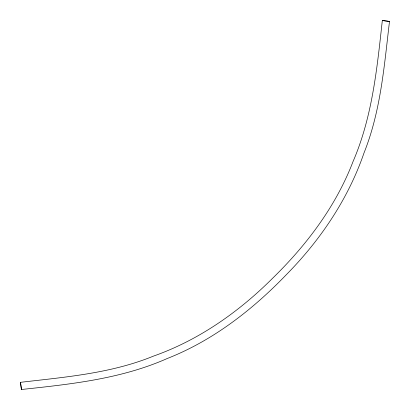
<?xml version="1.0" encoding="UTF-8"?>
<svg xmlns="http://www.w3.org/2000/svg" width="410" height="410" viewBox="0 0 410 410"><rect width="100%" height="100%" fill="white"/><g stroke="black" fill="none" stroke-linecap="round" stroke-linejoin="round"><path stroke-width="0.61" d="M382.325 20.5C377.067 68.27 372.347 116.829 353.077 161.453C335.949 206.25 306.516 245.211 272.389 278.472C238.625 312.143 198.645 340.187 153.453 356.116C111.151 373.438 65.395 377.062 20.5 382.325L21.433 389.5C70.997 384.18 121.129 378.932 167.244 358.509C212.816 340.597 252.242 310.042 286.001 275.023C320.236 240.352 348.192 199.045 364.07 152.776C380.808 110.9 384.221 65.738 389.5 21.433L382.325 20.5L383.514 20.674M389.5 21.433L384.114 20.761M20.5 382.325L21.433 389.5"/></g></svg>
